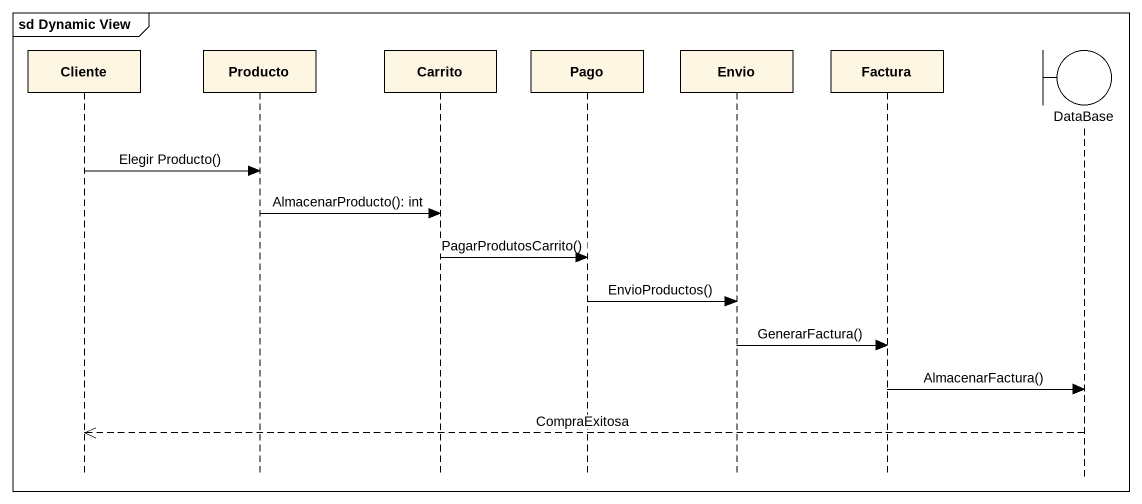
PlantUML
@startuml
mainframe sd Dynamic View
hide footbox
participant Cliente
participant Producto
participant Carrito
participant Pago
participant Envio
participant Factura
boundary "DataBase" as DataBase_

Cliente -> Producto : Elegir Producto()
Producto -> Carrito : AlmacenarProducto(): int
Carrito -> Pago : PagarProdutosCarrito()
Pago -> Envio : EnvioProductos()
Envio -> Factura : GenerarFactura()
Factura -> DataBase_ : AlmacenarFactura()
DataBase_ -->> Cliente : CompraExitosa
@enduml
